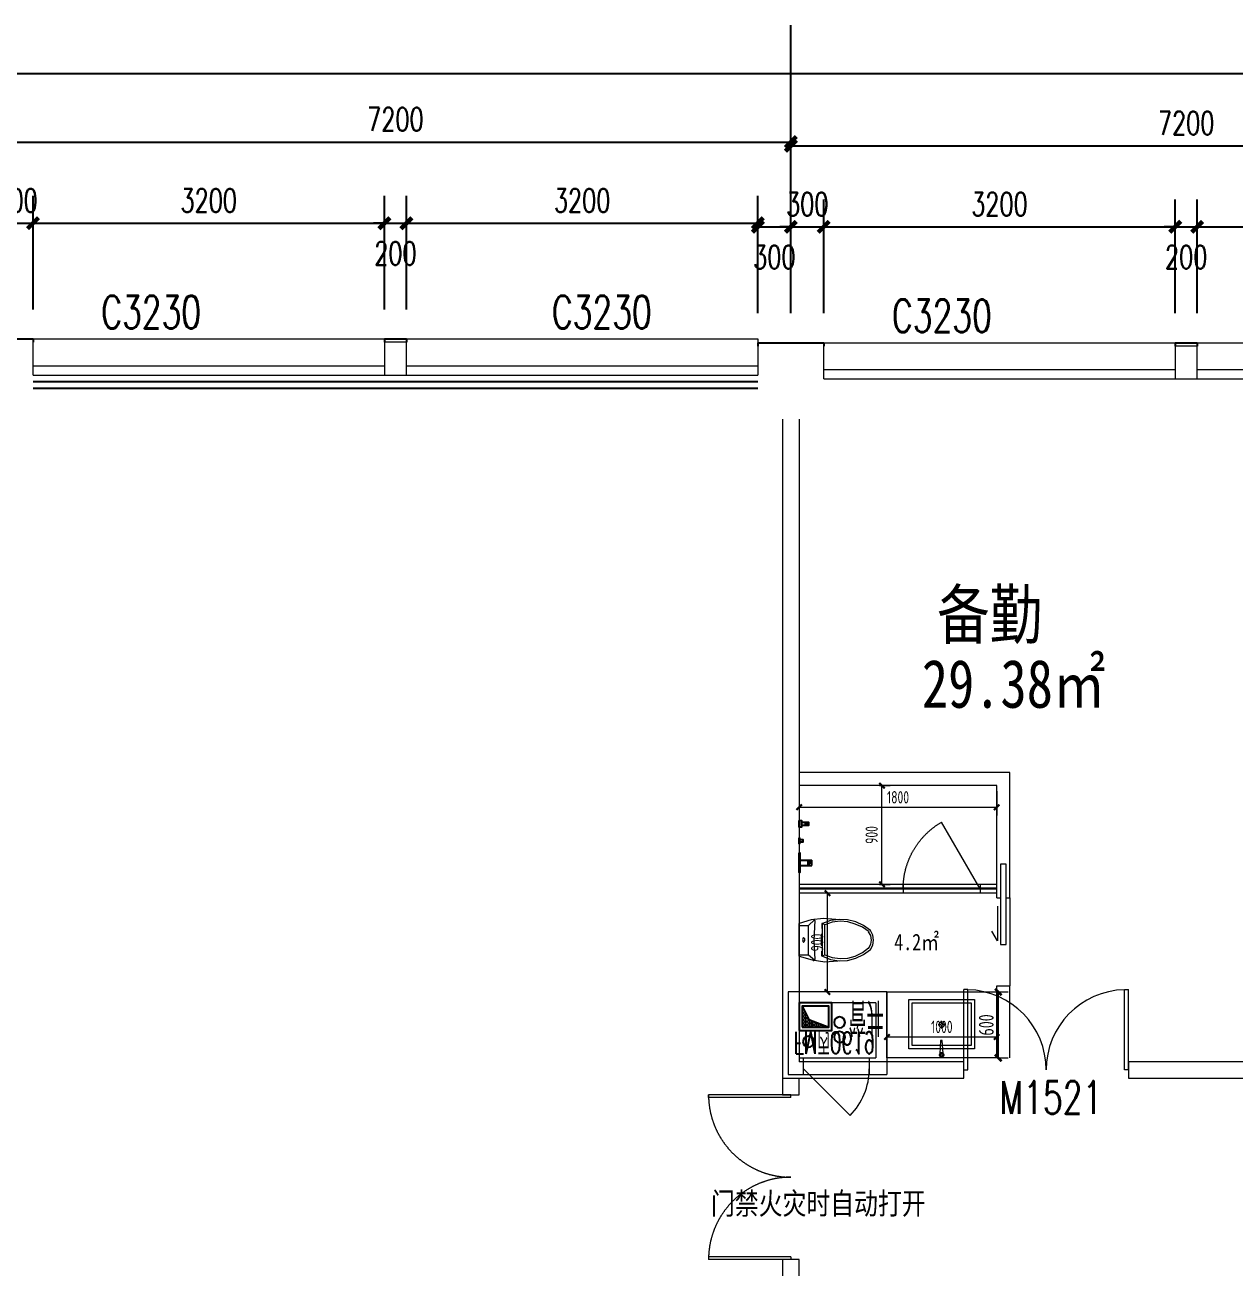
# Model space of a CAD drawing. Header units: millimetres. Extents: x 164760 to 3716174, y -1766400 to 11969.
# Drawn here: x 3524122 to 3535139, y -1754251 to -1742859 of the extents above; entities that cross this region are included whole.
import ezdxf

# ---------------------------------------------------------------- set-up
doc = ezdxf.new("R2010")
doc.units = ezdxf.units.MM
doc.header["$LTSCALE"] = 1000
doc.set_wipeout_variables(frame=1)
doc.linetypes.add('DOT', pattern=[0.2, 0.1, -0.1])
doc.linetypes.add('HIDDEN', pattern=[0.375, 0.25, -0.125, 0, 0])
doc.layers.get('0').update_dxf_attribs({"color": 253, "linetype": 'CONTINUOUS'})
doc.layers.get('Defpoints').update_dxf_attribs({"color": 250, "linetype": 'CONTINUOUS', "lineweight": 0})
for name, color, linetype in [('3', 253, 'CONTINUOUS'), ('AXIS', 253, 'CONTINUOUS'), ('DIM_LEAD', 253, 'CONTINUOUS'), ('FC-Text Annotation', 253, 'CONTINUOUS'), ('FF-FIXT', 253, 'CONTINUOUS'), ('PUB_DIM', 253, 'CONTINUOUS'), ('SURFACE', 253, 'CONTINUOUS'), ('VPIPE-污水', 253, 'CONTINUOUS'), ('VPIPE-热给水', 253, 'CONTINUOUS'), ('VPIPE-给水', 253, 'CONTINUOUS'), ('WINDOW_TEXT', 253, 'CONTINUOUS'), ('填充', 253, 'CONTINUOUS'), ('洁具', 253, 'CONTINUOUS'), ('风道（排气道）', 253, 'CONTINUOUS')]:
    doc.layers.add(name, color=color, linetype=linetype)
for name, color, linetype, lineweight in [('DOOR【门】', 253, 'CONTINUOUS', 0), ('FF-Door【门】', 253, 'CONTINUOUS', 0), ('FF-FIXT【洁具】', 253, 'CONTINUOUS', 0), ('FF-FURN【成品家具】', 253, 'CONTINUOUS', 0), ('FF-FURN【成品家私】', 253, 'CONTINUOUS', 0), ('MK【门槛线】', 253, 'CONTINUOUS', 0), ('RC-Dim【天花尺寸】', 253, 'CONTINUOUS', 0), ('RC-Text【天花文字】', 253, 'CONTINUOUS', 0), ('TXT【平面空间文字】', 253, 'CONTINUOUS', 0), ('WALL', 253, 'CONTINUOUS', 0), ('Wall【墙体】', 253, 'CONTINUOUS', 0), ('Wall【新建墙】', 253, 'CONTINUOUS', 0), ('WINDOW', 253, 'CONTINUOUS', 0), ('Xline【辅助线】', 253, 'CONTINUOUS', 0)]:
    doc.layers.add(name, color=color, linetype=linetype, lineweight=lineweight)
doc.styles.add('-宋体', font='', dxfattribs={"width": 0.8})
doc.styles.add('_TCH_DIM_T3', font='SIMPLEX', dxfattribs={"width": 0.705882, "bigfont": 'GBCBIG'})
doc.styles.add('_TCH_WINDOW', font='SIMPLEX', dxfattribs={"bigfont": 'GBCBIG'})
doc.styles.get("Standard").update_dxf_attribs({"font": 'GBENOR', "bigfont": 'GBCBIG'})
doc.styles.add('SUN', font='romans.shx', dxfattribs={"width": 0.8, "bigfont": 'hzdx.shx'})
doc.styles.add('尺寸标注', font='ARCHS.SHX', dxfattribs={"width": 0.8})
doc.styles.add('文字', font='')
doc.styles.get('-宋体').set_extended_font_data('SimSun')
doc.styles.get('文字').set_extended_font_data('SimSun')
doc.dimstyles.new('_TCH_ARCH&&100', dxfattribs={"dimtxt": 212.5, "dimasz": 100, "dimexe": 250, "dimexo": 300, "dimgap": 100, "dimtad": 1, "dimdec": 0, "dimzin": 0, "dimdsep": 46, "dimtxsty": '_TCH_DIM_T3', "dimblk": 'ARCHTICK', "dimcen": 0.09, "dimclrt": 7, "dimazin": 2, "dimtfac": 1, "dimtdec": 0, "dimtix": 1, "dimtmove": 2, "dimatfit": 3, "dimtolj": 1, "dimtzin": 0, "dimarcsym": 0})
doc.dimstyles.new('海龙1：50', dxfattribs={"dimscale": 50, "dimtxt": 2.5, "dimasz": 1, "dimexe": 1, "dimexo": 1, "dimgap": 0.7, "dimtad": 1, "dimdec": 0, "dimrnd": 5, "dimdsep": 46, "dimtxsty": '尺寸标注', "dimblk": 'ARCHTICK', "dimblk1": 'ARCHTICK', "dimblk2": 'ARCHTICK', "dimcen": 1, "dimclrd": 44, "dimclre": 44, "dimclrt": 2, "dimadec": 0, "dimazin": 0, "dimtfac": 1, "dimtdec": 0, "dimtix": 1, "dimtmove": 2, "dimatfit": 3, "dimldrblk": 'hl_arrow2', "dimfxl": 5, "dimfxlon": 1, "dimarcsym": 0})
doc.dimstyles.new('海龙_1：60', dxfattribs={"dimscale": 60, "dimtxt": 2.25, "dimasz": 1, "dimexe": 1.5, "dimexo": 1, "dimgap": 0.7, "dimtad": 1, "dimdec": 0, "dimrnd": 5, "dimdsep": 46, "dimtxsty": '尺寸标注', "dimblk": 'ARCHTICK', "dimblk1": 'ARCHTICK', "dimblk2": 'ARCHTICK', "dimcen": 1, "dimclrd": 44, "dimclre": 44, "dimclrt": 2, "dimadec": 0, "dimazin": 0, "dimtfac": 1, "dimtdec": 0, "dimtix": 1, "dimtmove": 2, "dimatfit": 3, "dimldrblk": 'hl_arrow2', "dimfxl": 5, "dimfxlon": 1, "dimarcsym": 0})

# ---------------------------------------------------------------- blocks, each defined once
blk = doc.blocks.new('_ArchTick')
at = {"color": 2, "linetype": 'ByBlock', "const_width": 0.4}
blk.add_lwpolyline([(-0.5, -0.5), (0.5, 0.5)], dxfattribs=at)
blk = doc.blocks.new('*D309')
at = {"layer": 'Defpoints', "color": 0, "transparency": 16777216}
for p in [(3524195, -1744664), (3523895, -1745749), (3524195, -1745749)]:
    blk.add_point(p, dxfattribs=at)
at = {"layer": 'PUB_DIM', "color": 0, "lineweight": -2, "transparency": 16777216}
for p, q in [((3523895, -1745449), (3523895, -1744414)), ((3524195, -1745449), (3524195, -1744414)), ((3523895, -1744664), (3523795, -1744664)), ((3523895, -1744664), (3524195, -1744664)), ((3524195, -1744664), (3524295, -1744664))]:
    blk.add_line(p, q, dxfattribs=at)
at = {"layer": 'PUB_DIM', "color": 0, "lineweight": -2, "transparency": 16777216, "xscale": 100, "yscale": 100, "zscale": 100}
blk.add_blockref('_ArchTick', (3523895, -1744664), dxfattribs=at)
at = {"layer": 'PUB_DIM', "color": 0, "lineweight": -2, "transparency": 16777216, "xscale": 100, "yscale": 100, "zscale": 100, "rotation": 180}
blk.add_blockref('_ArchTick', (3524195, -1744664), dxfattribs=at)
at = {"layer": 'PUB_DIM', "color": 7, "transparency": 16777216, "insert": (3524045, -1744457), "char_height": 212.5, "attachment_point": 5, "style": '_TCH_DIM_T3'}
blk.add_mtext('\\A1;300', dxfattribs=at)
blk = doc.blocks.new('*D310')
at = {"layer": 'Defpoints', "color": 0, "transparency": 16777216}
for p in [(3527395, -1744664), (3524195, -1745749), (3527395, -1745749)]:
    blk.add_point(p, dxfattribs=at)
at = {"layer": 'PUB_DIM', "color": 0, "lineweight": -2, "transparency": 16777216}
for p, q in [((3524195, -1745449), (3524195, -1744414)), ((3527395, -1745449), (3527395, -1744414)), ((3524195, -1744664), (3527395, -1744664))]:
    blk.add_line(p, q, dxfattribs=at)
at = {"layer": 'PUB_DIM', "color": 0, "lineweight": -2, "transparency": 16777216, "xscale": 100, "yscale": 100, "zscale": 100, "rotation": 180}
blk.add_blockref('_ArchTick', (3524195, -1744664), dxfattribs=at)
at = {"layer": 'PUB_DIM', "color": 0, "lineweight": -2, "transparency": 16777216, "xscale": 100, "yscale": 100, "zscale": 100}
blk.add_blockref('_ArchTick', (3527395, -1744664), dxfattribs=at)
at = {"layer": 'PUB_DIM', "color": 7, "transparency": 16777216, "insert": (3525795, -1744457), "char_height": 212.5, "attachment_point": 5, "style": '_TCH_DIM_T3'}
blk.add_mtext('\\A1;3200', dxfattribs=at)
blk = doc.blocks.new('*D311')
at = {"layer": 'Defpoints', "color": 0, "transparency": 16777216}
for p in [(3527595, -1744664), (3527395, -1745749), (3527595, -1745749)]:
    blk.add_point(p, dxfattribs=at)
at = {"layer": 'PUB_DIM', "color": 0, "lineweight": -2, "transparency": 16777216}
for p, q in [((3527395, -1745449), (3527395, -1744414)), ((3527595, -1745449), (3527595, -1744414)), ((3527395, -1744664), (3527295, -1744664)), ((3527395, -1744664), (3527595, -1744664)), ((3527595, -1744664), (3527695, -1744664))]:
    blk.add_line(p, q, dxfattribs=at)
at = {"layer": 'PUB_DIM', "color": 0, "lineweight": -2, "transparency": 16777216, "xscale": 100, "yscale": 100, "zscale": 100}
blk.add_blockref('_ArchTick', (3527395, -1744664), dxfattribs=at)
at = {"layer": 'PUB_DIM', "color": 0, "lineweight": -2, "transparency": 16777216, "xscale": 100, "yscale": 100, "zscale": 100, "rotation": 180}
blk.add_blockref('_ArchTick', (3527595, -1744664), dxfattribs=at)
at = {"layer": 'PUB_DIM', "color": 7, "transparency": 16777216, "insert": (3527495, -1744939), "char_height": 212.5, "attachment_point": 5, "style": '_TCH_DIM_T3'}
blk.add_mtext('\\A1;200', dxfattribs=at)
blk = doc.blocks.new('*D312')
at = {"layer": 'Defpoints', "color": 0, "transparency": 16777216}
for p in [(3530795, -1744664), (3527595, -1745749), (3530795, -1745749)]:
    blk.add_point(p, dxfattribs=at)
at = {"layer": 'PUB_DIM', "color": 0, "lineweight": -2, "transparency": 16777216}
for p, q in [((3527595, -1745449), (3527595, -1744414)), ((3530795, -1745449), (3530795, -1744414)), ((3527595, -1744664), (3530795, -1744664))]:
    blk.add_line(p, q, dxfattribs=at)
at = {"layer": 'PUB_DIM', "color": 0, "lineweight": -2, "transparency": 16777216, "xscale": 100, "yscale": 100, "zscale": 100, "rotation": 180}
blk.add_blockref('_ArchTick', (3527595, -1744664), dxfattribs=at)
at = {"layer": 'PUB_DIM', "color": 0, "lineweight": -2, "transparency": 16777216, "xscale": 100, "yscale": 100, "zscale": 100}
blk.add_blockref('_ArchTick', (3530795, -1744664), dxfattribs=at)
at = {"layer": 'PUB_DIM', "color": 7, "transparency": 16777216, "insert": (3529195, -1744457), "char_height": 212.5, "attachment_point": 5, "style": '_TCH_DIM_T3'}
blk.add_mtext('\\A1;3200', dxfattribs=at)
blk = doc.blocks.new('*D314')
at = {"layer": 'AXIS', "color": 0, "lineweight": -2, "transparency": 16777216}
for p, q in [((3523895, -1744780), (3523895, -1743675)), ((3531095, -1744780), (3531095, -1743675)), ((3523895, -1743925), (3531095, -1743925))]:
    blk.add_line(p, q, dxfattribs=at)
at = {"layer": 'Defpoints', "color": 0, "transparency": 16777216}
for p in [(3531095, -1743925), (3523895, -1745080), (3531095, -1745080)]:
    blk.add_point(p, dxfattribs=at)
at = {"layer": 'AXIS', "color": 0, "lineweight": -2, "transparency": 16777216, "xscale": 100, "yscale": 100, "zscale": 100, "rotation": 180}
blk.add_blockref('_ArchTick', (3523895, -1743925), dxfattribs=at)
at = {"layer": 'AXIS', "color": 0, "lineweight": -2, "transparency": 16777216, "xscale": 100, "yscale": 100, "zscale": 100}
blk.add_blockref('_ArchTick', (3531095, -1743925), dxfattribs=at)
at = {"layer": 'AXIS', "color": 7, "transparency": 16777216, "insert": (3527495, -1743718), "char_height": 212.5, "attachment_point": 5, "style": '_TCH_DIM_T3'}
blk.add_mtext('\\A1;7200', dxfattribs=at)
blk = doc.blocks.new('*D225')
at = {"layer": 'AXIS', "color": 0, "lineweight": -2, "transparency": 16777216}
for p, q in [((3465995, -1744820), (3465995, -1743050)), ((3560195, -1744820), (3560195, -1743050)), ((3465995, -1743300), (3560195, -1743300))]:
    blk.add_line(p, q, dxfattribs=at)
at = {"layer": 'Defpoints', "color": 0, "transparency": 16777216}
for p in [(3560195, -1743300), (3465995, -1745120), (3560195, -1745120)]:
    blk.add_point(p, dxfattribs=at)
at = {"layer": 'AXIS', "color": 0, "lineweight": -2, "transparency": 16777216, "xscale": 100, "yscale": 100, "zscale": 100, "rotation": 180}
blk.add_blockref('_ArchTick', (3465995, -1743300), dxfattribs=at)
at = {"layer": 'AXIS', "color": 0, "lineweight": -2, "transparency": 16777216, "xscale": 100, "yscale": 100, "zscale": 100}
blk.add_blockref('_ArchTick', (3560195, -1743300), dxfattribs=at)
at = {"layer": 'AXIS', "color": 7, "transparency": 16777216, "insert": (3513095, -1743093), "char_height": 212.5, "attachment_point": 5, "style": '_TCH_DIM_T3'}
blk.add_mtext('\\A1;94200', dxfattribs=at)
blk = doc.blocks.new('$WINLIB2D$00000004')
for p, q in [((-0.5, 0.5), (0.5, 0.5)), ((-0.5, 0.5), (-0.5, -0.5)), ((0.5, -0.5), (0.5, 0.5)), ((-0.5, 0.2406), (0.5, 0.2406)), ((-0.5, -0.5), (0.5, -0.5))]:
    blk.add_line(p, q)
blk = doc.blocks.new('*D193')
at = {"layer": 'Defpoints', "color": 0, "transparency": 16777216}
for p in [(3531095, -1744697), (3530795, -1745782), (3531095, -1745782)]:
    blk.add_point(p, dxfattribs=at)
at = {"layer": 'PUB_DIM', "color": 0, "lineweight": -2, "transparency": 16777216}
for p, q in [((3530795, -1745482), (3530795, -1744447)), ((3531095, -1745482), (3531095, -1744447)), ((3530795, -1744697), (3531095, -1744697))]:
    blk.add_line(p, q, dxfattribs=at)
at = {"layer": 'PUB_DIM', "color": 0, "lineweight": -2, "transparency": 16777216, "xscale": 100, "yscale": 100, "zscale": 100, "rotation": 180}
blk.add_blockref('_ArchTick', (3530795, -1744697), dxfattribs=at)
at = {"layer": 'PUB_DIM', "color": 0, "lineweight": -2, "transparency": 16777216, "xscale": 100, "yscale": 100, "zscale": 100}
blk.add_blockref('_ArchTick', (3531095, -1744697), dxfattribs=at)
at = {"layer": 'PUB_DIM', "color": 7, "transparency": 16777216, "insert": (3530945, -1744972), "char_height": 212.5, "attachment_point": 5, "style": '_TCH_DIM_T3'}
blk.add_mtext('\\A1;300', dxfattribs=at)
blk = doc.blocks.new('*D194')
at = {"layer": 'Defpoints', "color": 0, "transparency": 16777216}
for p in [(3531395, -1744697), (3531095, -1745782), (3531395, -1745782)]:
    blk.add_point(p, dxfattribs=at)
at = {"layer": 'PUB_DIM', "color": 0, "lineweight": -2, "transparency": 16777216}
for p, q in [((3531095, -1745482), (3531095, -1744447)), ((3531395, -1745482), (3531395, -1744447)), ((3531095, -1744697), (3530995, -1744697)), ((3531095, -1744697), (3531395, -1744697)), ((3531395, -1744697), (3531495, -1744697))]:
    blk.add_line(p, q, dxfattribs=at)
at = {"layer": 'PUB_DIM', "color": 0, "lineweight": -2, "transparency": 16777216, "xscale": 100, "yscale": 100, "zscale": 100}
blk.add_blockref('_ArchTick', (3531095, -1744697), dxfattribs=at)
at = {"layer": 'PUB_DIM', "color": 0, "lineweight": -2, "transparency": 16777216, "xscale": 100, "yscale": 100, "zscale": 100, "rotation": 180}
blk.add_blockref('_ArchTick', (3531395, -1744697), dxfattribs=at)
at = {"layer": 'PUB_DIM', "color": 7, "transparency": 16777216, "insert": (3531245, -1744491), "char_height": 212.5, "attachment_point": 5, "style": '_TCH_DIM_T3'}
blk.add_mtext('\\A1;300', dxfattribs=at)
blk = doc.blocks.new('*D195')
at = {"layer": 'Defpoints', "color": 0, "transparency": 16777216}
for p in [(3534595, -1744697), (3531395, -1745782), (3534595, -1745782)]:
    blk.add_point(p, dxfattribs=at)
at = {"layer": 'PUB_DIM', "color": 0, "lineweight": -2, "transparency": 16777216}
for p, q in [((3531395, -1745482), (3531395, -1744447)), ((3534595, -1745482), (3534595, -1744447)), ((3531395, -1744697), (3534595, -1744697))]:
    blk.add_line(p, q, dxfattribs=at)
at = {"layer": 'PUB_DIM', "color": 0, "lineweight": -2, "transparency": 16777216, "xscale": 100, "yscale": 100, "zscale": 100, "rotation": 180}
blk.add_blockref('_ArchTick', (3531395, -1744697), dxfattribs=at)
at = {"layer": 'PUB_DIM', "color": 0, "lineweight": -2, "transparency": 16777216, "xscale": 100, "yscale": 100, "zscale": 100}
blk.add_blockref('_ArchTick', (3534595, -1744697), dxfattribs=at)
at = {"layer": 'PUB_DIM', "color": 7, "transparency": 16777216, "insert": (3532995, -1744491), "char_height": 212.5, "attachment_point": 5, "style": '_TCH_DIM_T3'}
blk.add_mtext('\\A1;3200', dxfattribs=at)
blk = doc.blocks.new('*D196')
at = {"layer": 'Defpoints', "color": 0, "transparency": 16777216}
for p in [(3534795, -1744697), (3534595, -1745782), (3534795, -1745782)]:
    blk.add_point(p, dxfattribs=at)
at = {"layer": 'PUB_DIM', "color": 0, "lineweight": -2, "transparency": 16777216}
for p, q in [((3534595, -1745482), (3534595, -1744447)), ((3534795, -1745482), (3534795, -1744447)), ((3534595, -1744697), (3534495, -1744697)), ((3534595, -1744697), (3534795, -1744697)), ((3534795, -1744697), (3534895, -1744697))]:
    blk.add_line(p, q, dxfattribs=at)
at = {"layer": 'PUB_DIM', "color": 0, "lineweight": -2, "transparency": 16777216, "xscale": 100, "yscale": 100, "zscale": 100}
blk.add_blockref('_ArchTick', (3534595, -1744697), dxfattribs=at)
at = {"layer": 'PUB_DIM', "color": 0, "lineweight": -2, "transparency": 16777216, "xscale": 100, "yscale": 100, "zscale": 100, "rotation": 180}
blk.add_blockref('_ArchTick', (3534795, -1744697), dxfattribs=at)
at = {"layer": 'PUB_DIM', "color": 7, "transparency": 16777216, "insert": (3534695, -1744972), "char_height": 212.5, "attachment_point": 5, "style": '_TCH_DIM_T3'}
blk.add_mtext('\\A1;200', dxfattribs=at)
blk = doc.blocks.new('*D197')
at = {"layer": 'Defpoints', "color": 0, "transparency": 16777216}
for p in [(3537995, -1744697), (3534795, -1745782), (3537995, -1745782)]:
    blk.add_point(p, dxfattribs=at)
at = {"layer": 'PUB_DIM', "color": 0, "lineweight": -2, "transparency": 16777216}
for p, q in [((3534795, -1745482), (3534795, -1744447)), ((3537995, -1745482), (3537995, -1744447)), ((3534795, -1744697), (3537995, -1744697))]:
    blk.add_line(p, q, dxfattribs=at)
at = {"layer": 'PUB_DIM', "color": 0, "lineweight": -2, "transparency": 16777216, "xscale": 100, "yscale": 100, "zscale": 100, "rotation": 180}
blk.add_blockref('_ArchTick', (3534795, -1744697), dxfattribs=at)
at = {"layer": 'PUB_DIM', "color": 0, "lineweight": -2, "transparency": 16777216, "xscale": 100, "yscale": 100, "zscale": 100}
blk.add_blockref('_ArchTick', (3537995, -1744697), dxfattribs=at)
at = {"layer": 'PUB_DIM', "color": 7, "transparency": 16777216, "insert": (3536395, -1744491), "char_height": 212.5, "attachment_point": 5, "style": '_TCH_DIM_T3'}
blk.add_mtext('\\A1;3200', dxfattribs=at)
blk = doc.blocks.new('*D220')
at = {"layer": 'AXIS', "color": 0, "lineweight": -2, "transparency": 16777216}
for p, q in [((3531095, -1744814), (3531095, -1743709)), ((3538295, -1744814), (3538295, -1743709)), ((3531095, -1743959), (3538295, -1743959))]:
    blk.add_line(p, q, dxfattribs=at)
at = {"layer": 'Defpoints', "color": 0, "transparency": 16777216}
for p in [(3538295, -1743959), (3531095, -1745114), (3538295, -1745114)]:
    blk.add_point(p, dxfattribs=at)
at = {"layer": 'AXIS', "color": 0, "lineweight": -2, "transparency": 16777216, "xscale": 100, "yscale": 100, "zscale": 100, "rotation": 180}
blk.add_blockref('_ArchTick', (3531095, -1743959), dxfattribs=at)
at = {"layer": 'AXIS', "color": 0, "lineweight": -2, "transparency": 16777216, "xscale": 100, "yscale": 100, "zscale": 100}
blk.add_blockref('_ArchTick', (3538295, -1743959), dxfattribs=at)
at = {"layer": 'AXIS', "color": 7, "transparency": 16777216, "insert": (3534695, -1743752), "char_height": 212.5, "attachment_point": 5, "style": '_TCH_DIM_T3'}
blk.add_mtext('\\A1;7200', dxfattribs=at)
blk = doc.blocks.new('DOOR_D02')
at = {"layer": 'FF-Door【门】'}
for p, q in [((-0.4842, 0.4998), (-0.5, 0.4998)), ((-0.5, 0), (-0.5, 0.4998)), ((-0.4842, 0), (-0.4842, 0.5)), ((0.4842, 0), (0.4842, 0.5)), ((0.4842, 0.4998), (0.5, 0.4998)), ((0.5, 0), (0.5, 0.4998)), ((-0.4842, 0), (-0.5, 0)), ((0.4842, 0), (0.5, 0))]:
    blk.add_line(p, q, dxfattribs=at)
at = {"layer": 'FF-Door【门】', "color": 8, "linetype": 'HIDDEN', "ltscale": 15}
for centre, start, end in [((-0.5, 0), 0, 90), ((0.4995, 0), 90, 180)]:
    blk.add_arc(centre, 0.4998, start, end, dxfattribs=at)
blk = doc.blocks.new('海龙0819125799')
at = {"layer": 'Wall【墙体】', "color": 6}
for p, q in [((-361, 1800), (-361, 1650)), ((-211, 1650), (-211, 1800)), ((-361, 1650), (-211, 1650)), ((-211, 150), (-361, 150)), ((-361, 150), (-361, 0)), ((-211, 0), (-211, 150))]:
    blk.add_line(p, q, dxfattribs=at)
at = {"xscale": 1500, "yscale": 1500, "zscale": 1500, "rotation": 89.99999999895059}
blk.add_blockref('DOOR_D02', (-286, 900), dxfattribs=at)
at = {"layer": 'FC-Text Annotation', "style": '文字', "width": 0.8}
blk.add_text('门禁火灾时自动打开', height=199.1, dxfattribs=at).set_placement((-1014, 561))
blk = doc.blocks.new('$DorLib2D$00000002')
for p, q in [((-0.5, 0), (-0.5, 0.4875)), ((-0.475, 0.4875), (-0.5, 0.4875)), ((-0.475, 0), (-0.475, 0.4875)), ((0.475, 0), (0.475, 0.4875)), ((0.475, 0.4875), (0.5, 0.4875)), ((0.5, 0), (0.5, 0.4875)), ((-0.5, 0), (-0.475, 0)), ((0.5, 0), (0.475, 0))]:
    blk.add_line(p, q)
at = {"lineweight": 13}
for centre, start, end in [((-0.4875, 0), 0, 88.53072), ((0.4875, 0), 91.46928, 180)]:
    blk.add_arc(centre, 0.4875, start, end, dxfattribs=at)
blk = doc.blocks.new('A$C78EA0098')
at = {"color": 33, "linetype": 'Continuous'}
for p, q in [((47, 354), (90, 354)), ((69, 375), (69, 332))]:
    blk.add_line(p, q, dxfattribs=at)
for p, q in [((5, 25, 0), (81, 25, 0)), ((81, -25, 0), (81, 25, 0)), ((81, 20, 0), (88, 20, 0)), ((84, 25, 0), (114, 25, 0)), ((84, 20, 0), (84, 25, 0)), ((114, -25, 0), (114, 25, 0)), ((5, -25, 0), (81, -25, 0)), ((81, -20, 0), (88, -20, 0)), ((84, -25, 0), (84, -20, 0)), ((84, -25, 0), (114, -25, 0))]:
    blk.add_line(p, q)
for points in [[(0, 384), (20, 384), (20, 324), (0, 324)], [(20, 369), (85, 369), (85, 339), (20, 339)], [(0, 226), (3, 226), (3, 174), (0, 174)], [(3, 213), (34, 213), (34, 188), (3, 188)], [(0, 90), (5, 90), (5, -90), (0, -90)]]:
    blk.add_lwpolyline(points, close=True)
for centre, radius in [((69, 354), 11.5), ((104, 0, 0), 5)]:
    blk.add_circle(centre, radius, dxfattribs=at)
blk.add_arc((58, 0, 0), 36.3, 316.3972, 43.6028)
blk = doc.blocks.new('*D47')
at = {"layer": 'Defpoints', "color": 0, "transparency": 16777216}
for p in [(-5, 3045), (69, 3045), (-5, 2145)]:
    blk.add_point(p, dxfattribs=at)
at = {"layer": 'RC-Dim【天花尺寸】', "color": 44, "lineweight": -2, "transparency": 16777216}
for p, q in [((45, 3045), (144, 3045)), ((69, 2145), (69, 3045)), ((45, 2145), (144, 2145))]:
    blk.add_line(p, q, dxfattribs=at)
at = {"layer": 'RC-Dim【天花尺寸】', "color": 44, "lineweight": -2, "transparency": 16777216, "xscale": 50, "yscale": 50, "zscale": 50}
for p, rotation in [((69, 3045), 90), ((69, 2145), 270)]:
    blk.add_blockref('_ArchTick', p, dxfattribs=dict(at, rotation=rotation))
at = {"layer": 'RC-Dim【天花尺寸】', "color": 2, "transparency": 16777216, "insert": (-25, 2595), "char_height": 112.5, "attachment_point": 5, "rotation": 90, "style": '尺寸标注'}
blk.add_mtext('900', dxfattribs=at)
blk = doc.blocks.new('hl_arrow2')
at = {"color": 2}
blk.add_line((-0.22, 0), (-1, 0), dxfattribs=at)
blk.add_lwpolyline([(-0.22, 0), (-0.86, -0.69), (-0.65, -0.86), (0, 0), (-0.65, 0.86), (-0.86, 0.69)], close=True, dxfattribs=at)
for points in [[(-0.86, 0.69), (-0.65, 0.86), (-0.22, 0), (0, 0)], [(-0.86, -0.69), (-0.65, -0.86), (-0.22, 0), (0, 0)]]:
    blk.add_solid(points, dxfattribs=at)
blk = doc.blocks.new('PQD')
at = {"layer": '填充'}
h = blk.add_hatch(dxfattribs=at)
h.set_pattern_fill('DOTS', color=256, scale=10, style=0)
h.paths.add_polyline_path([(517039, 222521), (516799, 222521), (516799, 222331), (516857, 222451)])
blk.add_lwpolyline([(516799, 222331), (516857, 222451), (517039, 222521)], dxfattribs=at)
at = {"layer": '风道（排气道）'}
for points in [[(516769, 222551), (517069, 222551), (517069, 222301), (516769, 222301)], [(516799, 222521), (517039, 222521), (517039, 222331), (516799, 222331)]]:
    blk.add_lwpolyline(points, close=True, dxfattribs=at)
blk = doc.blocks.new('$DorLib2D$00000114')
at = {"color": 0}
blk.add_line((0.5, 0), (-0.207, 0.707), dxfattribs=at)
blk.add_arc((0.5, 0), 1, 135, 180, dxfattribs=at)
blk = doc.blocks.new('ZL_08130967')
at = {"layer": 'WINDOW'}
for p, q in [((-300, -374), (300, -374)), ((-300, -374), (-300, -524)), ((300, -524), (300, -374)), ((-300, -524), (300, -524))]:
    blk.add_line(p, q, dxfattribs=at)
at = {"layer": 'WINDOW', "xscale": -600, "yscale": 600, "zscale": -600}
blk.add_blockref('$DorLib2D$00000114', (0, -424), dxfattribs=at)
blk = doc.blocks.new('ZL_08155714')
at = {"layer": 'VPIPE-污水'}
blk.add_circle((-129, -712), 50, dxfattribs=at)
at = {"layer": 'VPIPE-热给水'}
blk.add_circle((154, -888), 50, dxfattribs=at)
at = {"layer": 'VPIPE-给水'}
blk.add_circle((154, -754), 50, dxfattribs=at)
at = {"layer": 'WALL'}
for p, q in [((-315, -1165), (-315, -415)), ((-315, -415), (585, -415)), ((585, -1165), (585, -415)), ((-215, -1065), (-215, -565)), ((-215, -565), (485, -565)), ((485, -1065), (485, -565)), ((485, -1065), (-215, -1065)), ((585, -1165), (-315, -1165))]:
    blk.add_line(p, q, dxfattribs=at)
at = {"layer": 'WINDOW'}
for p, q in [((-175, -415), (425, -415)), ((-175, -415), (-175, -565)), ((425, -565), (425, -415)), ((-175, -565), (425, -565))]:
    blk.add_line(p, q, dxfattribs=at)
at = {"layer": 'DOOR【门】', "rotation": 359.9999999999407}
blk.add_blockref('ZL_08130967', (125, -41), dxfattribs=at)
at = {"layer": '洁具'}
blk.add_blockref('PQD', (-516984, -223366), dxfattribs=at)
at = {"layer": 'TXT【平面空间文字】', "color": 3, "ltscale": 100, "style": 'SUN', "width": 0.6}
blk.add_text('FM丙0619', height=200, dxfattribs=at).set_placement((-263, -803, 0))
at = {"layer": 'TXT【平面空间文字】', "width": 0.75}
blk.add_text('管井', height=300, dxfattribs=at).set_placement((236, -1085))
blk = doc.blocks.new('A$C5D954283')
at = {"color": 8}
for p, q in [((-4, 506), (-26, 506)), ((0, 532), (0, 510)), ((0, 501), (0, 479)), ((26, 506), (4, 506)), ((-5, 230), (-33, 230)), ((0, 235), (0, 264)), ((32, 230), (5, 230)), ((0, 225), (0, 196))]:
    blk.add_line(p, q, dxfattribs=at)
at = {"color": 0, "linetype": 'Continuous'}
for p, q in [((-11, 374), (-18, 495)), ((15, 492), (5, 374)), ((5, 374), (-11, 374))]:
    blk.add_line(p, q, dxfattribs=at)
at = {"color": 8, "ltscale": 1000, "const_width": 0.448}
blk.add_lwpolyline([(0, 506, -1), (0, 505, -1)], format="xyb", close=True, dxfattribs=at)
at = {"color": 0, "linetype": 'Continuous'}
blk.add_lwpolyline([(300, 0), (300, 450), (-300, 450), (-300, 0)], close=True, dxfattribs=at)
at = {"color": 8}
blk.add_lwpolyline([(270, 30), (270, 420), (-270, 420), (-270, 30)], close=True, dxfattribs=at)
at = {"color": 8, "const_width": 0.84}
blk.add_lwpolyline([(0, 230, -1), (0, 230, -1)], format="xyb", close=True, dxfattribs=at)
at = {"color": 0, "linetype": 'Continuous'}
blk.add_circle((0, 506), 20.2, dxfattribs=at)
at = {"color": 8}
for centre, radius in [((0, 506), 16.3), ((0, 230), 25.2)]:
    blk.add_circle(centre, radius, dxfattribs=at)
blk = doc.blocks.new('*D48')
at = {"layer": 'Defpoints', "color": 0, "transparency": 16777216}
for p in [(1114, 1165), (1114, 565), (1128, 565)]:
    blk.add_point(p, dxfattribs=at)
at = {"layer": 'Xline【辅助线】', "color": 44, "lineweight": -2, "transparency": 16777216}
for p, q in [((1128, 1165), (1218, 1165)), ((1128, 1165), (1128, 565)), ((1128, 565), (1218, 565))]:
    blk.add_line(p, q, dxfattribs=at)
at = {"layer": 'Xline【辅助线】', "color": 44, "lineweight": -2, "transparency": 16777216, "xscale": 60, "yscale": 60, "zscale": 60}
for p, rotation in [((1128, 1165), 90), ((1128, 565), 270)]:
    blk.add_blockref('_ArchTick', p, dxfattribs=dict(at, rotation=rotation))
at = {"layer": 'Xline【辅助线】', "color": 2, "transparency": 16777216, "insert": (1019, 865), "char_height": 135, "attachment_point": 5, "rotation": 90, "style": '尺寸标注'}
blk.add_mtext('600', dxfattribs=at)
blk = doc.blocks.new('*D49')
at = {"layer": 'Defpoints', "color": 0, "transparency": 16777216}
for p in [(114, 755), (114, 565), (1114, 565)]:
    blk.add_point(p, dxfattribs=at)
at = {"layer": 'RC-Dim【天花尺寸】', "color": 44, "lineweight": -2, "transparency": 16777216}
for p, q in [((114, 615), (114, 830)), ((1114, 615), (1114, 830)), ((1114, 755), (114, 755))]:
    blk.add_line(p, q, dxfattribs=at)
at = {"layer": 'RC-Dim【天花尺寸】', "color": 44, "lineweight": -2, "transparency": 16777216, "xscale": 50, "yscale": 50, "zscale": 50}
for p, rotation in [((114, 755), 180.0000001288931), ((1114, 755), 1.288931362e-07)]:
    blk.add_blockref('_ArchTick', p, dxfattribs=dict(at, rotation=rotation))
at = {"layer": 'RC-Dim【天花尺寸】', "color": 2, "transparency": 16777216, "insert": (614, 847), "char_height": 112.5, "attachment_point": 5, "rotation": 0, "style": '尺寸标注'}
blk.add_mtext('1000', dxfattribs=at)
blk = doc.blocks.new('ZL_08127082')
at = {"layer": 'FF-FIXT【洁具】'}
for p, q in [((-184, -109), (-151, 0)), ((146, 0), (-151, 0)), ((-134, 0), (-134, -84)), ((134, 0), (134, -84)), ((146, 0), (180, -117)), ((-197, -222), (-184, -109)), ((-134, -84), (-184, -138)), ((134, -84), (-134, -84)), ((-21, -38), (-17, -33)), ((-21, -42), (-21, -38)), ((-17, -46), (-21, -42)), ((-17, -33), (-13, -33)), ((-13, -50), (-17, -46)), ((-13, -33), (-4, -29)), ((4, -50), (-13, -50)), ((-4, -29), (4, -33)), ((4, -33), (13, -33)), ((13, -46), (4, -50)), ((13, -33), (17, -38)), ((17, -42), (13, -46)), ((17, -38), (17, -42)), ((134, -84), (180, -138)), ((-188, -335), (-197, -222)), ((-180, -142), (0, -134)), ((-180, -284), (-151, -213)), ((-151, -205), (-105, -205)), ((-151, -213), (-151, -205)), ((-138, -234), (-151, -213)), ((146, -213), (-151, -213)), ((-105, -205), (-105, -213)), ((-50, -213), (-50, -201)), ((-50, -201), (46, -201)), ((46, -213), (-50, -213)), ((0, -134), (0, -138)), ((0, -134), (176, -142)), ((46, -201), (46, -213)), ((100, -205), (100, -213)), ((146, -205), (100, -205)), ((134, -234), (146, -213)), ((146, -213), (146, -205)), ((146, -213), (176, -284)), ((184, -134), (176, -142)), ((180, -117), (197, -234)), ((184, -126), (184, -134)), ((-188, -364), (-180, -284)), ((-172, -372), (-163, -301)), ((-163, -301), (-138, -234)), ((134, -234), (-138, -234)), ((134, -234), (159, -301)), ((159, -301), (167, -372)), ((176, -284), (188, -364)), ((197, -234), (188, -351)), ((-184, -439), (-188, -364)), ((-167, -515), (-184, -439)), ((-167, -443), (-172, -372)), ((-146, -510), (-167, -443)), ((163, -443), (146, -510)), ((167, -372), (163, -443)), ((184, -439), (163, -515)), ((188, -364), (184, -439)), ((-134, -586), (-167, -515)), ((-117, -577), (-146, -510)), ((146, -510), (113, -577)), ((163, -515), (130, -586)), ((-88, -648), (-134, -586)), ((-75, -636), (-117, -577)), ((-46, -669), (-88, -648)), ((-42, -653), (-75, -632)), ((0, -678), (-46, -669)), ((0, -657), (-42, -653)), ((38, -653), (0, -657)), ((46, -669), (0, -678)), ((75, -632), (38, -653)), ((84, -648), (46, -669)), ((113, -577), (71, -632)), ((130, -586), (84, -648))]:
    blk.add_line(p, q, dxfattribs=at)
blk = doc.blocks.new('ZL_08123655')
at = {"layer": 'FF-FIXT【洁具】'}
for p, q in [((-184, -138), (-188, -130)), ((-180, -142), (-184, -138))]:
    blk.add_line(p, q, dxfattribs=at)
at = {"layer": 'DIM_LEAD'}
blk.add_blockref('ZL_08127082', (0, 0), dxfattribs=at)
blk = doc.blocks.new('DOORBLK101')
at = {"layer": 'FF-Door【门】'}
blk.add_line((-0.5, 0), (0, 0.866), dxfattribs=at)
at = {"layer": 'FF-Door【门】', "color": 8, "linetype": 'HIDDEN', "ltscale": 15}
blk.add_arc((-0.5, 0), 1, 0, 60, dxfattribs=at)
blk = doc.blocks.new('*D50')
at = {"layer": 'Defpoints', "color": 0, "transparency": 16777216}
for p in [(-685, 3045), (1114, 3045), (1114, 2847)]:
    blk.add_point(p, dxfattribs=at)
at = {"layer": 'RC-Dim【天花尺寸】', "color": 44, "lineweight": -2, "transparency": 16777216}
for p, q in [((-685, 2995), (-685, 2772)), ((1114, 2995), (1114, 2772)), ((-685, 2847), (1114, 2847))]:
    blk.add_line(p, q, dxfattribs=at)
at = {"layer": 'RC-Dim【天花尺寸】', "color": 44, "lineweight": -2, "transparency": 16777216, "xscale": 50, "yscale": 50, "zscale": 50, "rotation": 180}
blk.add_blockref('_ArchTick', (-685, 2847), dxfattribs=at)
at = {"layer": 'RC-Dim【天花尺寸】', "color": 44, "lineweight": -2, "transparency": 16777216, "xscale": 50, "yscale": 50, "zscale": 50}
blk.add_blockref('_ArchTick', (1114, 2847), dxfattribs=at)
at = {"layer": 'RC-Dim【天花尺寸】', "color": 2, "transparency": 16777216, "insert": (215, 2938), "char_height": 112.5, "attachment_point": 5, "style": '尺寸标注'}
blk.add_mtext('1800', dxfattribs=at)
blk = doc.blocks.new('*D51')
at = {"layer": 'Defpoints', "color": 0, "transparency": 16777216}
for p in [(-428, 2065), (-400, 2065), (-400, 1165)]:
    blk.add_point(p, dxfattribs=at)
at = {"layer": 'RC-Dim【天花尺寸】', "color": 44, "lineweight": -2, "transparency": 16777216}
for p, q in [((-428, 2065), (-503, 2065)), ((-428, 1165), (-428, 2065)), ((-428, 1165), (-503, 1165))]:
    blk.add_line(p, q, dxfattribs=at)
at = {"layer": 'RC-Dim【天花尺寸】', "color": 44, "lineweight": -2, "transparency": 16777216, "xscale": 50, "yscale": 50, "zscale": 50}
for p, rotation in [((-428, 2065), 90), ((-428, 1165), 270)]:
    blk.add_blockref('_ArchTick', p, dxfattribs=dict(at, rotation=rotation))
at = {"layer": 'RC-Dim【天花尺寸】', "color": 2, "transparency": 16777216, "insert": (-521, 1615), "char_height": 112.5, "attachment_point": 5, "rotation": 90, "style": '尺寸标注'}
blk.add_mtext('900', dxfattribs=at)
blk = doc.blocks.new('海龙0427195617')
at = {"layer": 'FF-FURN【成品家具】'}
blk.add_line((1234.1, 2022.4), (1234.1, 1222.4), dxfattribs=at)
at = {"layer": 'FF-FURN【成品家私】'}
blk.add_lwpolyline([(1149.1, 1598.9), (1199.1, 1598.9), (1199.1, 2328.9), (1149.1, 2328.9)], close=True, dxfattribs=at)
blk.add_lwpolyline([(1120.5, 1946.1), (1120.5, 1631.8), (1069.7, 1718.8)], dxfattribs=at)
at = {"layer": 'MK【门槛线】'}
for p, q in [((1114.1, 2145.2), (-681.7, 2145.2)), ((1114.1, 2065.2), (-681.7, 2065.2)), ((261.8, 2145.2), (261.8, 2065.2)), ((961.8, 2145.2), (961.8, 2065.2))]:
    blk.add_line(p, q, dxfattribs=at)
at = {"layer": 'Wall【新建墙】', "color": 4}
for p, q in [((1234.1, 3165.2), (-684.7, 3165.2)), ((1234.1, 2022.4), (1234.1, 3165.2)), ((1114.1, 3045.2), (-684.7, 3045.2)), ((1114.1, 2022.4), (1114.1, 3045.2)), ((1114.1, 2022.4), (1149.1, 2022.4)), ((1199.1, 2022.4), (1234.1, 2022.4)), ((1114.1, 564.9), (1114.1, 1222.4)), ((1114.1, 1222.4), (1234.1, 1222.4)), ((1234.1, 564.9), (1234.1, 1222.4))]:
    blk.add_line(p, q, dxfattribs=at)
at = {"layer": 'WINDOW', "linetype": 'Continuous'}
for p, q in [((1114.1, 2110.2), (-681.7, 2110.2)), ((1114.1, 2100.2), (-681.7, 2100.2))]:
    blk.add_line(p, q, dxfattribs=at)
at = {"xscale": -700, "yscale": 700, "zscale": 700}
blk.add_blockref('DOORBLK101', (611.8, 2105.2), dxfattribs=at)
at = {"layer": 'DIM_LEAD', "xscale": -1, "rotation": 90}
blk.add_blockref('ZL_08123655', (-684.7, 1637), dxfattribs=at)
at = {"layer": 'FF-FIXT', "rotation": 359.999999047842}
blk.add_blockref('A$C78EA0098', (-684.7, 2341.6), dxfattribs=at)
at = {"layer": 'FF-FIXT【洁具】', "linetype": 'Continuous', "xscale": -1, "rotation": 180}
blk.add_blockref('A$C5D954283', (612.5, 1097.1), dxfattribs=at)
at = {"layer": 'TXT【平面空间文字】', "color": 6, "linetype": 'Continuous', "xscale": -1, "rotation": 180}
blk.add_blockref('ZL_08155714', (-471.3, 0), dxfattribs=at)
at = {"layer": 'RC-Dim【天花尺寸】'}
for p1, p2, distance, picture, middle in [((-5.2, 2145.2), (-5.2, 3045.2), -74.1, '*D47', (-24.7, 2595.2)), ((-684.7, 3045.2), (1114.1, 3045.2), -198.1, '*D50', (214.7, 2938.4)), ((-399.8, 1164.9), (-399.8, 2065.2), 27.8, '*D51', (-521.2, 1615.1))]:
    dim = blk.add_aligned_dim(p1=p1, p2=p2, distance=distance, dimstyle='海龙1：50', dxfattribs=at)
    dim.commit()
    dim.dimension.update_dxf_attribs({"geometry": picture, "text_midpoint": middle})
at = {"layer": 'FF-FIXT【洁具】', "linetype": 'Continuous'}
blk.add_lwpolyline([(1114.1, 564.9), (114.1, 564.9), (114.1, 1164.9), (1114.1, 1164.9)], close=True, dxfattribs=at)
at = {"layer": 'RC-Dim【天花尺寸】'}
dim = blk.add_aligned_dim(p1=(1114.1, 564.9), p2=(114.1, 564.9), distance=-190.4, dimstyle='海龙1：50', dxfattribs=at)
dim.commit()
dim.dimension.update_dxf_attribs({"geometry": '*D49', "text_midpoint": (614.1, 846.5)})
at = {"layer": 'Xline【辅助线】'}
dim = blk.add_aligned_dim(p1=(1114.1, 1164.9), p2=(1114.1, 564.9), distance=14.3, dimstyle='海龙_1：60', dxfattribs=at)
dim.commit()
dim.dimension.update_dxf_attribs({"geometry": '*D48', "text_midpoint": (1018.9, 864.9)})

msp = doc.modelspace()

# ---------------------------------------------------------------- linework, layer by layer
at = {"layer": '3'}
for p, q in [((3530795.3, -1746108.6), (3524195.3, -1746108.6)), ((3530795.3, -1746168.6), (3524195.3, -1746168.6))]:
    msp.add_line(p, q, dxfattribs=at)
at = {"layer": 'AXIS'}
msp.add_line((3531095.3, -1744456.6), (3531095.3, -1742859.4), dxfattribs=at)
at = {"layer": 'SURFACE'}
for p, q in [((3523895.3, -1745718.6), (3524195.3, -1745718.6)), ((3524195.3, -1745718.6), (3524195.3, -1745748.6)), ((3527395.3, -1745718.6), (3527395.3, -1745748.6)), ((3527395.3, -1745718.6), (3527595.3, -1745718.6)), ((3527595.3, -1745718.6), (3527595.3, -1745748.6)), ((3530795.3, -1745752.5), (3530795.3, -1745782.5)), ((3530795.3, -1745752.5), (3531095.3, -1745752.5)), ((3531095.3, -1745752.5), (3531395.3, -1745752.5)), ((3531395.3, -1745752.5), (3531395.3, -1745782.5)), ((3534595.3, -1745752.5), (3534595.3, -1745782.5)), ((3534595.3, -1745752.5), (3534795.3, -1745752.5)), ((3534795.3, -1745752.5), (3534795.3, -1745782.5))]:
    msp.add_line(p, q, dxfattribs=at)
at = {"layer": 'WALL'}
for p, q in [((3527595.3, -1745748.6), (3527395.3, -1745748.6)), ((3527395.3, -1745748.6), (3527395.3, -1746048.6)), ((3527595.3, -1746048.6), (3527595.3, -1745748.6)), ((3534795.3, -1745782.5), (3534595.3, -1745782.5)), ((3534595.3, -1745782.5), (3534595.3, -1746082.5)), ((3534795.3, -1746082.5), (3534795.3, -1745782.5)), ((3527395.3, -1746048.6), (3527595.3, -1746048.6)), ((3534595.3, -1746082.5), (3534795.3, -1746082.5))]:
    msp.add_line(p, q, dxfattribs=at)
at = {"layer": 'Wall【墙体】', "color": 6}
for p, q in [((3531020.3, -1746449.1), (3531020.3, -1752451.4)), ((3531170.3, -1746449.1), (3531170.3, -1752301.4)), ((3532670.3, -1752300.2), (3531170.3, -1752301.4)), ((3532670.3, -1752450.2), (3532670.3, -1752300.2)), ((3532670.3, -1752450.2), (3532670.3, -1752300.2)), ((3534170.3, -1752300.2), (3534170.3, -1752450.2)), ((3535895.3, -1752301.4), (3534170.3, -1752301.4)), ((3531020.3, -1752451.4), (3532670.3, -1752450.2)), ((3534170.3, -1752451.4), (3535970.3, -1752451.4))]:
    msp.add_line(p, q, dxfattribs=at)

# ---------------------------------------------------------------- block references
at = {"layer": 'RC-Text【天花文字】'}
msp.add_blockref('海龙0819125799', (3531381.8, -1754251.4), dxfattribs=at)
at = {"layer": 'WINDOW'}
ref = msp.add_blockref('$WINLIB2D$00000004', (3525795.3, -1745883.6), dxfattribs=dict(at, xscale=3200, yscale=-330, zscale=3200))
ref.add_attrib('A', 'C3230', (3524816.8, -1745622.4), dxfattribs={"layer": 'WINDOW_TEXT', "height": 297.5, "style": '_TCH_WINDOW', "width": 0.705882})
ref = msp.add_blockref('$WINLIB2D$00000004', (3529195.3, -1745883.6), dxfattribs=dict(at, xscale=3200, yscale=-330, zscale=3200))
ref.add_attrib('A', 'C3230', (3528920.1, -1745622.4), dxfattribs={"layer": 'WINDOW_TEXT', "height": 297.5, "style": '_TCH_WINDOW', "width": 0.705882})
ref = msp.add_blockref('$WINLIB2D$00000004', (3532995.3, -1745917.5), dxfattribs=dict(at, xscale=3200, yscale=-330, zscale=3200))
ref.add_attrib('A', 'C3230', (3532016.8, -1745656.2), dxfattribs={"layer": 'WINDOW_TEXT', "height": 297.5, "style": '_TCH_WINDOW', "width": 0.705882})
ref = msp.add_blockref('$WINLIB2D$00000004', (3536395.3, -1745917.5), dxfattribs=dict(at, xscale=3200, yscale=-330, zscale=3200))
ref.add_attrib('A', 'C3230', (3536120.1, -1745656.2), dxfattribs={"layer": 'WINDOW_TEXT', "height": 297.5, "style": '_TCH_WINDOW', "width": 0.705882})
ref = msp.add_blockref('$DorLib2D$00000002', (3533420.3, -1752375.2), dxfattribs=dict(at, xscale=1500, yscale=1500, zscale=1500))
ref.add_attrib('A', 'M1521', (3532995.3, -1752774), dxfattribs={"layer": 'WINDOW_TEXT', "height": 297.5, "style": '_TCH_WINDOW', "width": 0.705882})

# ---------------------------------------------------------------- texts
at = {"layer": 'FC-Text Annotation', "style": '文字', "width": 0.8}
for s, p in [('备勤', (3532427.2, -1748447.2)), ('29.38㎡', (3532288.2, -1749076.9))]:
    msp.add_text(s, height=438.58, dxfattribs=at).set_placement(p)

# ---------------------------------------------------------------- dimensions: what is measured, and where the dimension line sits
at = {"layer": 'AXIS'}
for p1, p2, distance, picture, middle in [((3465995.3, -1745119.5), (3560195.3, -1745119.5), 1819.8, '*D225', (3513095.3, -1743093.5)), ((3523895.3, -1745080.1), (3531095.3, -1745080.1), 1155.3, '*D314', (3527495.3, -1743718.5)), ((3531095.3, -1745113.9), (3538295.3, -1745113.9), 1155.3, '*D220', (3534695.3, -1743752.4))]:
    dim = msp.add_aligned_dim(p1=p1, p2=p2, distance=distance, dimstyle='_TCH_ARCH&&100', dxfattribs=at)
    dim.commit()
    dim.dimension.update_dxf_attribs({"geometry": picture, "text_midpoint": middle})
at = {"layer": 'PUB_DIM'}
for p1, p2, picture, middle in [((3523895.3, -1745748.6), (3524195.3, -1745748.6), '*D309', (3524045.3, -1744457.4)), ((3524195.3, -1745748.6), (3527395.3, -1745748.6), '*D310', (3525795.3, -1744457.4)), ((3527595.3, -1745748.6), (3530795.3, -1745748.6), '*D312', (3529195.3, -1744457.4)), ((3531095.3, -1745782.5), (3531395.3, -1745782.5), '*D194', (3531245.3, -1744491.2)), ((3531395.3, -1745782.5), (3534595.3, -1745782.5), '*D195', (3532995.3, -1744491.2)), ((3534795.3, -1745782.5), (3537995.3, -1745782.5), '*D197', (3536395.3, -1744491.2))]:
    dim = msp.add_aligned_dim(p1=p1, p2=p2, distance=1085, dimstyle='_TCH_ARCH&&100', dxfattribs=at)
    dim.commit()
    dim.dimension.update_dxf_attribs({"geometry": picture, "text_midpoint": middle})
for base, p1, p2, picture, middle in [((3527595.3, -1744663.6), (3527395.3, -1745748.6), (3527595.3, -1745748.6), '*D311', (3527495.3, -1744938.6)), ((3531095.3, -1744697.5), (3530795.3, -1745782.5), (3531095.3, -1745782.5), '*D193', (3530945.3, -1744972.5)), ((3534795.3, -1744697.5), (3534595.3, -1745782.5), (3534795.3, -1745782.5), '*D196', (3534695.3, -1744972.5))]:
    dim = msp.add_linear_dim(base=base, p1=p1, p2=p2, angle=0, dimstyle='_TCH_ARCH&&100', dxfattribs=at)
    dim.commit()
    dim.dimension.update_dxf_attribs({"geometry": picture, "text_midpoint": middle, "dimtype": 129})

# ---------------------------------------------------------------- next in the draw order: block references
at = {"layer": 'Xline【辅助线】'}
msp.add_blockref('海龙0427195617', (3531856.2, -1752830.1), dxfattribs=at)

# ---------------------------------------------------------------- next in the draw order: texts
at = {"layer": 'TXT【平面空间文字】', "style": '-宋体', "width": 0.8}
msp.add_text('4.2㎡', height=150, dxfattribs=at).set_placement((3532036.9, -1751285))

doc.saveas('drawing.dxf')
